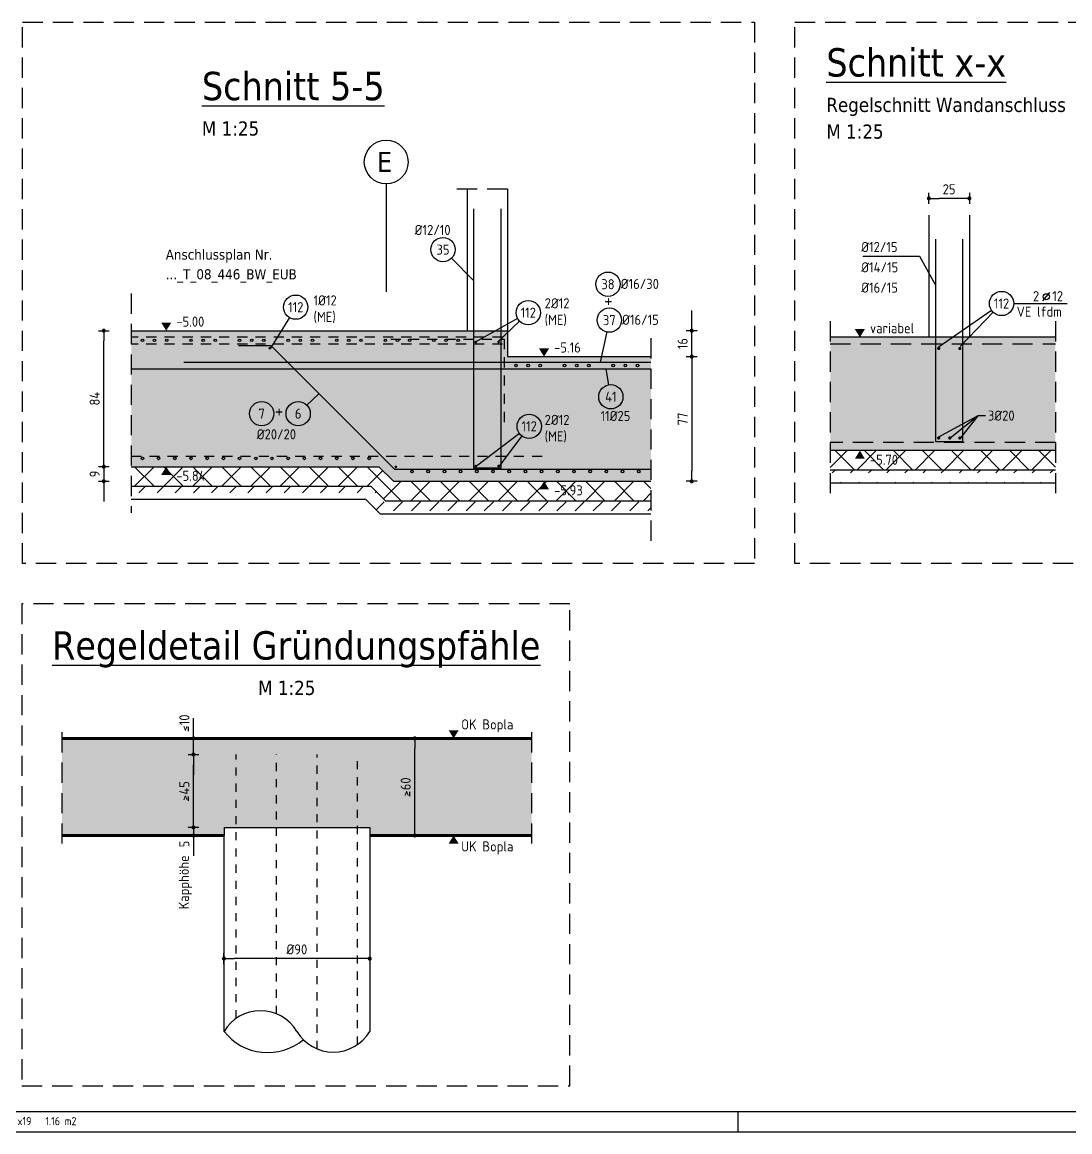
# Model space of a CAD drawing. Extents: x -21 to 93, y -36 to 68.
# Drawn here: x 1.66 to 14.6, y 0 to 13.71 of the extents above; entities that cross this region are included whole.
import ezdxf
from ezdxf.enums import TextEntityAlignment as Align

# ---------------------------------------------------------------- set-up
doc = ezdxf.new("R2010")
doc.units = 0
doc.header["$LTSCALE"] = 0.5
for name, pattern in [('AUSGEZOGEN', [1000.01, 1000, 0.01]), ('DASHED', [0.75, 0.5, -0.25]), ('GESTRICHELT', [0.75, 0.5, -0.25]), ('HIDDEN', [0.375, 0.25, -0.125]), ('HIDDEN2', [0.187, 0.125, -0.062]), ('STRICHLINIE', [0.75, 0.5, -0.25])]:
    doc.linetypes.add(name, pattern=pattern)
for name, color, linetype in [('ACHSEN', 7, 'Continuous'), ('AFU', 7, 'Continuous'), ('BETON', 7, 'Continuous'), ('DETAIL', 7, 'Continuous'), ('grau_mittel', 7, 'Continuous'), ('Gründungspfähle', 7, 'Continuous'), ('HILFE', 7, 'Continuous'), ('koten', 7, 'Continuous'), ('MASSE', 7, 'Continuous'), ('OBJEKT', 7, 'Continuous'), ('RAHMEN', 7, 'Continuous'), ('RND', 7, 'Continuous'), ('SFP_Achsen', 7, 'Continuous'), ('SFP_Dämmung', 7, 'Continuous'), ('SFP_Hilfe', 7, 'Continuous'), ('TEXT', 7, 'Continuous'), ('Verbau', 7, 'Continuous')]:
    doc.layers.add(name, color=color, linetype=linetype)
doc.styles.add('helv', font='tahoma.ttf')
doc.styles.add('txt', font='isocp.shx')
doc.linetypes.add('AFU_50K', pattern='A,0.15,["/",Standard,S=0.2,R=0,X=-0.01,Y=-0.1],0.07,["/",Standard,S=0.2,R=0,X=-0.01,Y=-0.1],0.15', length=0.37)
doc.linetypes.add('ZICKZACK', pattern='A,0.0001,-0.2,[131,ltypeshp.shx,S=0.2,R=0,X=-0.2,Y=0],-0.4,[131,ltypeshp.shx,S=0.2,R=180,X=0.2,Y=0],-0.2', length=0.8001)
doc.dimstyles.new('DOT_I', dxfattribs={"dimscale": 0.5, "dimtxt": 0.25, "dimasz": 0.25, "dimexe": 0.1, "dimexo": 0.3, "dimgap": 0.1, "dimtad": 1, "dimdec": 3, "dimzin": 3, "dimtxsty": 'txt', "dimblk": 'DOT', "dimblk1": 'DOT', "dimblk2": 'DOT', "dimsah": 1, "dimcen": 0.1, "dimse1": 1, "dimse2": 1, "dimazin": 0, "dimtfac": 1, "dimtdec": 4, "dimtix": 1, "dimtmove": 2, "dimatfit": 3, "dimfxl": 0, "dimtvp": 1, "dimtolj": 1, "dimtzin": 0, "dimarcsym": 0})

# ---------------------------------------------------------------- blocks, each defined once
blk = doc.blocks.new('DOT')
at = {"layer": 'MASSE', "color": 7, "linetype": 'Continuous'}
for p, q in [((0, 0), (-1, 0)), ((0, 0.54), (0, -0.54))]:
    blk.add_line(p, q, dxfattribs=at)
at = {"layer": 'MASSE', "color": 7, "linetype": 'Continuous', "const_width": 0.2}
blk.add_lwpolyline([(-0.1, 0, 1), (0.1, 0, 1)], format="xyb", close=True, dxfattribs=at)
blk = doc.blocks.new('*D35')
at = {"layer": 'Defpoints', "color": 0, "linetype": 'AUSGEZOGEN', "transparency": 16777216}
for p in [(12.856, 11.53), (12.856, 11.53), (13.356, 11.53)]:
    blk.add_point(p, dxfattribs=at)
at = {"layer": 'MASSE', "color": 0, "linetype": 'AUSGEZOGEN', "lineweight": -2, "transparency": 16777216}
blk.add_line((13.231, 11.53), (12.981, 11.53), dxfattribs=at)
at = {"layer": 'MASSE', "color": 0, "linetype": 'AUSGEZOGEN', "lineweight": -2, "transparency": 16777216, "xscale": 0.125, "yscale": 0.125, "zscale": 0.125, "rotation": 180}
blk.add_blockref('DOT', (12.856, 11.53), dxfattribs=at)
at = {"layer": 'MASSE', "color": 0, "linetype": 'AUSGEZOGEN', "lineweight": -2, "transparency": 16777216, "xscale": 0.125, "yscale": 0.125, "zscale": 0.125}
blk.add_blockref('DOT', (13.356, 11.53), dxfattribs=at)
at = {"layer": 'MASSE', "color": 0, "linetype": 'AUSGEZOGEN', "transparency": 16777216, "insert": (13.106, 11.643), "char_height": 0.125, "attachment_point": 5, "style": 'txt'}
blk.add_mtext('\\A1;25', dxfattribs=at)
blk = doc.blocks.new('okrd_u')
at = {"layer": 'koten', "color": 7, "linetype": 'Continuous'}
blk.add_solid([(-0.125, -0.202), (0.125, -0.202), (0, 0)], dxfattribs=at)
at = {"layer": 'koten', "style": 'txt'}
blk.add_attdef('OKRD', (0.25, -0.35), '', height=0.25, dxfattribs=at)
blk = doc.blocks.new('okrd_o')
at = {"layer": 'koten', "color": 7, "linetype": 'Continuous'}
blk.add_solid([(-0.125, 0.202), (0.125, 0.202), (0, 0)], dxfattribs=at)
at = {"layer": 'koten', "style": 'txt'}
blk.add_attdef('OKRD', (0.25, 0.1), '', height=0.25, dxfattribs=at)
blk = doc.blocks.new('RND_LEI')
at = {"layer": 'RND', "color": 7, "linetype": 'Continuous'}
blk.add_line((1.022, 0.066), (1.19, 0.27), dxfattribs=at)
for centre, radius in [((0, 0), 0.3), ((1.106, 0.168), 0.075)]:
    blk.add_circle(centre, radius, dxfattribs=at)
at = {"layer": 'RND', "color": 7, "linetype": 'Continuous', "style": 'txt'}
blk.add_attdef('ANZ', text='', height=0.25, dxfattribs=at).set_placement((0.931, 0.057), align=Align.RIGHT)
for tag, p in [('DUM', (1.253, 0.057)), ('ABSTD', (1.674, 0.057)), ('POSTXT', (0.374, -0.327))]:
    blk.add_attdef(tag, p, '', height=0.25, dxfattribs=at)
blk.add_attdef('POSL', text='', height=0.25, dxfattribs=at).set_placement((0, 0), align=Align.MIDDLE)
blk = doc.blocks.new('*D68')
at = {"layer": 'Defpoints', "color": 0, "linetype": 'AUSGEZOGEN', "transparency": 16777216}
for p in [(9.927, 9.896), (9.927, 9.896), (9.927, 9.576)]:
    blk.add_point(p, dxfattribs=at)
at = {"layer": 'MASSE', "color": 0, "linetype": 'AUSGEZOGEN', "lineweight": -2, "transparency": 16777216}
for p, q in [((9.927, 10.021), (9.927, 10.146)), ((9.927, 9.576), (9.927, 9.896)), ((9.927, 9.451), (9.927, 9.326))]:
    blk.add_line(p, q, dxfattribs=at)
at = {"layer": 'MASSE', "color": 0, "linetype": 'AUSGEZOGEN', "lineweight": -2, "transparency": 16777216, "xscale": 0.125, "yscale": 0.125, "zscale": 0.125}
for p, rotation in [((9.927, 9.896), 270), ((9.927, 9.576), 90)]:
    blk.add_blockref('DOT', p, dxfattribs=dict(at, rotation=rotation))
at = {"layer": 'MASSE', "color": 0, "linetype": 'AUSGEZOGEN', "transparency": 16777216, "insert": (9.814, 9.736), "char_height": 0.125, "attachment_point": 5, "rotation": 90, "style": 'txt'}
blk.add_mtext('\\A1;16', dxfattribs=at)
blk = doc.blocks.new('*D69')
at = {"layer": 'Defpoints', "color": 0, "linetype": 'AUSGEZOGEN', "transparency": 16777216}
for p in [(9.927, 9.576), (9.927, 8.036), (9.927, 8.036)]:
    blk.add_point(p, dxfattribs=at)
at = {"layer": 'MASSE', "color": 0, "linetype": 'AUSGEZOGEN', "lineweight": -2, "transparency": 16777216}
blk.add_line((9.927, 9.451), (9.927, 8.161), dxfattribs=at)
at = {"layer": 'MASSE', "color": 0, "linetype": 'AUSGEZOGEN', "lineweight": -2, "transparency": 16777216, "xscale": 0.125, "yscale": 0.125, "zscale": 0.125}
for p, rotation in [((9.927, 9.576), 90), ((9.927, 8.036), 270)]:
    blk.add_blockref('DOT', p, dxfattribs=dict(at, rotation=rotation))
at = {"layer": 'MASSE', "color": 0, "linetype": 'AUSGEZOGEN', "transparency": 16777216, "insert": (9.814, 8.806), "char_height": 0.125, "attachment_point": 5, "rotation": 90, "style": 'txt'}
blk.add_mtext('\\A1;77', dxfattribs=at)
blk = doc.blocks.new('*D70')
at = {"layer": 'Defpoints', "color": 0, "linetype": 'AUSGEZOGEN', "transparency": 16777216}
for p in [(2.666, 8.216), (2.666, 8.036), (2.666, 8.036)]:
    blk.add_point(p, dxfattribs=at)
at = {"layer": 'MASSE', "color": 0, "linetype": 'AUSGEZOGEN', "lineweight": -2, "transparency": 16777216}
for p, q in [((2.666, 8.341), (2.666, 8.466)), ((2.666, 8.216), (2.666, 8.036)), ((2.666, 7.911), (2.666, 7.786))]:
    blk.add_line(p, q, dxfattribs=at)
at = {"layer": 'MASSE', "color": 0, "linetype": 'AUSGEZOGEN', "lineweight": -2, "transparency": 16777216, "xscale": 0.125, "yscale": 0.125, "zscale": 0.125}
for p, rotation in [((2.666, 8.216), 270), ((2.666, 8.036), 90)]:
    blk.add_blockref('DOT', p, dxfattribs=dict(at, rotation=rotation))
at = {"layer": 'MASSE', "color": 0, "linetype": 'AUSGEZOGEN', "transparency": 16777216, "insert": (2.553, 8.126), "char_height": 0.125, "attachment_point": 5, "rotation": 90, "style": 'txt'}
blk.add_mtext('\\A1;9', dxfattribs=at)
blk = doc.blocks.new('*D71')
at = {"layer": 'Defpoints', "color": 0, "linetype": 'AUSGEZOGEN', "transparency": 16777216}
for p in [(2.666, 9.896), (2.666, 9.896), (2.666, 8.216)]:
    blk.add_point(p, dxfattribs=at)
at = {"layer": 'MASSE', "color": 0, "linetype": 'AUSGEZOGEN', "lineweight": -2, "transparency": 16777216}
blk.add_line((2.666, 8.341), (2.666, 9.771), dxfattribs=at)
at = {"layer": 'MASSE', "color": 0, "linetype": 'AUSGEZOGEN', "lineweight": -2, "transparency": 16777216, "xscale": 0.125, "yscale": 0.125, "zscale": 0.125}
for p, rotation in [((2.666, 9.896), 90), ((2.666, 8.216), 270)]:
    blk.add_blockref('DOT', p, dxfattribs=dict(at, rotation=rotation))
at = {"layer": 'MASSE', "color": 0, "linetype": 'AUSGEZOGEN', "transparency": 16777216, "insert": (2.553, 9.056), "char_height": 0.125, "attachment_point": 5, "rotation": 90, "style": 'txt'}
blk.add_mtext('\\A1;84', dxfattribs=at)
blk = doc.blocks.new('RND_HIN')
at = {"layer": 'RND', "color": 7, "linetype": 'Continuous'}
blk.add_circle((0, 0), 0.3, dxfattribs=at)
at = {"layer": 'RND', "color": 7, "linetype": 'Continuous', "style": 'txt'}
blk.add_attdef('POSI', text='', height=0.25, dxfattribs=at).set_placement((0, 0), align=Align.MIDDLE)
blk = doc.blocks.new('A0-19-0')
at = {"layer": 'RAHMEN', "color": 5}
blk.add_line((2, 0.5), (137.4, 0.5), dxfattribs=at)
at = {"layer": 'RAHMEN', "color": 7}
blk.add_line((21, 0), (21, 0.5), dxfattribs=at)
at = {"layer": 'RAHMEN'}
blk.add_line((0, 0), (137.9, 0), dxfattribs=at)
at = {"layer": 'RAHMEN', "color": 7, "style": 'txt'}
blk.add_text('DIN A0 + x19   1.16 m2', height=0.2, dxfattribs=at).set_placement((2.083, 0.164))
blk = doc.blocks.new('*D92')
at = {"layer": 'Defpoints', "color": 0, "linetype": 'AUSGEZOGEN', "transparency": 16777216}
for p in [(4.15, 2.14), (4.15, 2.14), (5.95, 2.14)]:
    blk.add_point(p, dxfattribs=at)
at = {"layer": 'MASSE', "color": 0, "linetype": 'AUSGEZOGEN', "lineweight": -2, "transparency": 16777216}
blk.add_line((5.825, 2.14), (4.275, 2.14), dxfattribs=at)
at = {"layer": 'MASSE', "color": 0, "linetype": 'AUSGEZOGEN', "lineweight": -2, "transparency": 16777216, "xscale": 0.125, "yscale": 0.125, "zscale": 0.125, "rotation": 180}
blk.add_blockref('DOT', (4.15, 2.14), dxfattribs=at)
at = {"layer": 'MASSE', "color": 0, "linetype": 'AUSGEZOGEN', "lineweight": -2, "transparency": 16777216, "xscale": 0.125, "yscale": 0.125, "zscale": 0.125}
blk.add_blockref('DOT', (5.95, 2.14), dxfattribs=at)
at = {"layer": 'MASSE', "color": 0, "linetype": 'AUSGEZOGEN', "lineweight": 70, "transparency": 16777216, "insert": (5.05, 2.253), "char_height": 0.125, "attachment_point": 5, "style": 'txt'}
blk.add_mtext('\\A1;%%C90', dxfattribs=at)
blk = doc.blocks.new('*D93')
at = {"layer": 'Defpoints', "color": 0, "linetype": 'AUSGEZOGEN', "transparency": 16777216}
for p in [(6.506, 4.86), (6.506, 4.86), (6.506, 3.66)]:
    blk.add_point(p, dxfattribs=at)
at = {"layer": 'MASSE', "color": 0, "linetype": 'AUSGEZOGEN', "lineweight": -2, "transparency": 16777216}
blk.add_line((6.506, 3.785), (6.506, 4.735), dxfattribs=at)
at = {"layer": 'MASSE', "color": 0, "linetype": 'AUSGEZOGEN', "lineweight": -2, "transparency": 16777216, "xscale": 0.125, "yscale": 0.125, "zscale": 0.125}
for p, rotation in [((6.506, 4.86), 90), ((6.506, 3.66), 270)]:
    blk.add_blockref('DOT', p, dxfattribs=dict(at, rotation=rotation))
at = {"layer": 'MASSE', "color": 0, "linetype": 'AUSGEZOGEN', "transparency": 16777216, "insert": (6.393, 4.26), "char_height": 0.125, "attachment_point": 5, "rotation": 90, "style": 'txt'}
blk.add_mtext('\\A1;>60', dxfattribs=at)
blk = doc.blocks.new('*D94')
at = {"layer": 'Defpoints', "color": 0, "linetype": 'AUSGEZOGEN', "transparency": 16777216}
for p in [(3.774, 3.76), (3.774, 3.66), (3.774, 3.66)]:
    blk.add_point(p, dxfattribs=at)
at = {"layer": 'MASSE', "color": 0, "linetype": 'AUSGEZOGEN', "lineweight": -2, "transparency": 16777216}
for p, q in [((3.774, 3.885), (3.774, 4.01)), ((3.774, 3.76), (3.774, 3.66)), ((3.774, 3.535), (3.774, 3.41))]:
    blk.add_line(p, q, dxfattribs=at)
at = {"layer": 'MASSE', "color": 0, "linetype": 'AUSGEZOGEN', "lineweight": -2, "transparency": 16777216, "xscale": 0.125, "yscale": 0.125, "zscale": 0.125}
for p, rotation in [((3.774, 3.76), 270), ((3.774, 3.66), 90)]:
    blk.add_blockref('DOT', p, dxfattribs=dict(at, rotation=rotation))
at = {"layer": 'MASSE', "color": 0, "linetype": 'AUSGEZOGEN', "transparency": 16777216, "insert": (3.661, 3.555), "char_height": 0.125, "attachment_point": 5, "rotation": 90, "style": 'txt'}
blk.add_mtext('\\A1;5', dxfattribs=at)
blk = doc.blocks.new('*D95')
at = {"layer": 'Defpoints', "color": 0, "linetype": 'AUSGEZOGEN', "transparency": 16777216}
for p in [(3.774, 4.66), (3.774, 4.66), (3.774, 3.76)]:
    blk.add_point(p, dxfattribs=at)
at = {"layer": 'MASSE', "color": 0, "linetype": 'AUSGEZOGEN', "lineweight": -2, "transparency": 16777216}
blk.add_line((3.774, 3.885), (3.774, 4.535), dxfattribs=at)
at = {"layer": 'MASSE', "color": 0, "linetype": 'AUSGEZOGEN', "lineweight": -2, "transparency": 16777216, "xscale": 0.125, "yscale": 0.125, "zscale": 0.125}
for p, rotation in [((3.774, 4.66), 90), ((3.774, 3.76), 270)]:
    blk.add_blockref('DOT', p, dxfattribs=dict(at, rotation=rotation))
at = {"layer": 'MASSE', "color": 0, "linetype": 'AUSGEZOGEN', "transparency": 16777216, "insert": (3.661, 4.21), "char_height": 0.125, "attachment_point": 5, "rotation": 90, "style": 'txt'}
blk.add_mtext('\\A1;>45', dxfattribs=at)
blk = doc.blocks.new('*D96')
at = {"layer": 'Defpoints', "color": 0, "linetype": 'AUSGEZOGEN', "transparency": 16777216}
for p in [(3.774, 4.86), (3.774, 4.86), (3.774, 4.66)]:
    blk.add_point(p, dxfattribs=at)
at = {"layer": 'MASSE', "color": 0, "linetype": 'AUSGEZOGEN', "lineweight": -2, "transparency": 16777216}
for p, q in [((3.774, 4.985), (3.774, 5.11)), ((3.774, 4.66), (3.774, 4.86)), ((3.774, 4.535), (3.774, 4.41))]:
    blk.add_line(p, q, dxfattribs=at)
at = {"layer": 'MASSE', "color": 0, "linetype": 'AUSGEZOGEN', "lineweight": -2, "transparency": 16777216, "xscale": 0.125, "yscale": 0.125, "zscale": 0.125}
for p, rotation in [((3.774, 4.86), 270), ((3.774, 4.66), 90)]:
    blk.add_blockref('DOT', p, dxfattribs=dict(at, rotation=rotation))
at = {"layer": 'MASSE', "color": 0, "linetype": 'AUSGEZOGEN', "transparency": 16777216, "insert": (3.661, 5.05), "char_height": 0.125, "attachment_point": 5, "rotation": 90, "style": 'txt'}
blk.add_mtext('\\A1;<10', dxfattribs=at)

msp = doc.modelspace()

# ---------------------------------------------------------------- hatches: boundary and pattern name
at = {"layer": 'grau_mittel', "linetype": 'AUSGEZOGEN'}
msp.add_hatch(color=61, dxfattribs=at).paths.add_polyline_path([(6.06333, 8.21555), (6.24333, 8.03555), (9.42355, 8.03555), (9.42355, 9.57555), (7.65333, 9.57555), (7.65333, 9.89555), (7.15333, 9.89555), (3.00444, 9.89555), (3.00444, 8.21555)])
at = {"layer": 'grau_mittel'}
for points in [[(13.35611, 9.81431), (12.85611, 9.81431), (11.63742, 9.81431), (11.63742, 8.41431), (14.41826, 8.41431), (14.41826, 9.81431)], [(7.95039, 3.66009), (7.95039, 4.86009), (2.15039, 4.86009), (2.15039, 3.66009), (4.15039, 3.66009), (4.15039, 3.76009), (5.95039, 3.76009), (5.95039, 3.66009)]]:
    msp.add_hatch(color=61, dxfattribs=at).paths.add_polyline_path(points)
at = {"layer": 'SFP_Dämmung', "linetype": 'AUSGEZOGEN'}
h = msp.add_hatch(dxfattribs=at)
h.set_pattern_fill('ANSI37', color=171, scale=0.08, angle=-180, style=0, double=1)
h.set_pattern_definition([(225, (-83.41687, 35.64067), (0.1796051, -0.1796051), []), (315, (-83.41687, 35.64067), (0.1796051, 0.1796051), [])])
h.paths.add_polyline_path([(14.41826, 8.17431), (14.41826, 8.41431), (11.63742, 8.41431), (11.63742, 8.17431)])
h.paths.add_polyline_path([(12.11642, 8.20956), (12.63324, 8.20956), (12.63324, 8.39449), (12.11642, 8.39449)], flags=24)
h = msp.add_hatch(dxfattribs=at)
h.set_pattern_fill('ANSI37', color=171, scale=0.08, angle=-180, style=0, double=1)
h.set_pattern_definition([(225, (-13.17782, 3.96435), (0.179605, -0.179605), []), (315, (-13.17782, 3.96435), (0.179605, 0.179605), [])])
h.paths.add_polyline_path([(3.00444, 8.21555), (3.00444, 7.97555), (5.96392, 7.97555), (6.14392, 7.79555), (9.42355, 7.79555), (9.42355, 8.03555), (6.24333, 8.03555), (6.06333, 8.21555)])
h.paths.add_polyline_path([(3.5514, 8.01221), (3.97274, 8.01221), (3.97274, 8.18872), (3.5514, 8.18872)], flags=24)
h.paths.add_polyline_path([(8.21703, 7.83107), (8.63196, 7.83107), (8.63196, 8.00902), (8.21703, 8.00902)], flags=24)
at = {"layer": 'SFP_Hilfe', "linetype": 'AUSGEZOGEN'}
h = msp.add_hatch(dxfattribs=at)
h.set_pattern_fill('DASH', color=171, scale=0.05, angle=-135, double=1)
h.set_pattern_definition([(225, (-83.41687, 35.64067), (-2e-16, -0.2245064), [0.15875, -0.15875])])
h.paths.add_polyline_path([(14.41826, 8.17431), (11.63742, 8.17431), (11.63742, 8.01431), (14.41826, 8.01431)])
h = msp.add_hatch(dxfattribs=at)
h.set_pattern_fill('DASH', color=171, scale=0.05, angle=-135, double=1)
h.set_pattern_definition([(225, (-13.17782, 3.96435), (-2e-16, -0.2245064), [0.15875, -0.15875])])
h.paths.add_polyline_path([(5.96392, 7.97555), (3.00444, 7.97555), (3.00444, 7.81555), (5.89764, 7.81555), (6.07764, 7.63555), (9.42355, 7.63555), (9.42355, 7.79555), (6.14392, 7.79555)])

# ---------------------------------------------------------------- linework, layer by layer
at = {"layer": 'ACHSEN', "color": 140, "linetype": 'AUSGEZOGEN'}
msp.add_line((6.15333, 11.70901), (6.15333, 10.37554), dxfattribs=at)
at = {"layer": 'AFU', "color": 8, "linetype": 'AFU_50K'}
for p, q in [((7.15333, 9.89555), (7.65333, 9.89555)), ((13.35611, 9.81431), (12.85611, 9.81431))]:
    msp.add_line(p, q, dxfattribs=at)
at = {"layer": 'BETON', "color": 6, "linetype": 'AUSGEZOGEN'}
for p, q in [((7.15333, 11.64891), (7.15333, 9.89555)), ((7.65333, 11.64891), (7.65333, 9.57555)), ((12.85611, 11.32431), (12.85611, 9.81431)), ((13.35611, 11.32431), (13.35611, 9.81431)), ((3.00444, 9.89555), (7.15333, 9.89555)), ((12.85611, 9.81431), (11.63742, 9.81431)), ((14.41826, 9.81431), (13.35611, 9.81431)), ((7.65333, 9.57555), (9.42355, 9.57555)), ((14.41826, 8.41431), (11.63742, 8.41431)), ((3.00444, 8.21555), (6.06333, 8.21555)), ((6.24333, 8.03555), (6.06333, 8.21555)), ((6.24333, 8.03555), (9.42355, 8.03555)), ((4.15039, 3.76009), (4.15039, 3.66009)), ((5.95039, 3.76009), (5.95039, 3.66009))]:
    msp.add_line(p, q, dxfattribs=at)
at = {"layer": 'BETON', "color": 6, "linetype": 'AUSGEZOGEN', "lineweight": 70}
for p, q in [((7.95039, 4.86009), (2.15039, 4.86009)), ((2.15039, 3.66009), (4.15039, 3.66009)), ((7.95039, 3.66009), (5.95039, 3.66009))]:
    msp.add_line(p, q, dxfattribs=at)
at = {"layer": 'DETAIL', "color": 102, "linetype": 'STRICHLINIE'}
for points in [[(1.66323, 7.02047), (1.66323, 13.70657), (10.702, 13.70657), (10.702, 7.02047)], [(11.202, 7.02047), (11.202, 13.70657), (15.38627, 13.70657), (15.38627, 7.02047)], [(1.65259, 6.52058), (1.65259, 0.56935), (8.42159, 0.56935), (8.42159, 6.52058)]]:
    msp.add_lwpolyline(points, close=True, dxfattribs=at)
at = {"layer": 'Gründungspfähle', "color": 171, "linetype": 'AUSGEZOGEN'}
for p, q in [((4.15039, 1.23965), (4.15039, 3.66009)), ((5.95039, 3.66009), (5.95039, 1.23965))]:
    msp.add_line(p, q, dxfattribs=at)
at = {"layer": 'HILFE', "color": 102, "linetype": 'AUSGEZOGEN'}
for p, q in [((12.03866, 10.81707), (12.74034, 10.81707)), ((12.74034, 10.81707), (12.93611, 10.45694)), ((13.46136, 8.84319), (12.96724, 8.57571)), ((13.11731, 8.57322), (13.46136, 8.84319)), ((13.46136, 8.84319), (13.2462, 8.57156)), ((13.55423, 8.84319), (13.46136, 8.84319)), ((14.41826, 8.17431), (11.63742, 8.17431)), ((3.00444, 7.97555), (5.96392, 7.97555)), ((6.14392, 7.79555), (5.96392, 7.97555)), ((14.41826, 8.01431), (11.63742, 8.01431)), ((3.00444, 7.81555), (5.89764, 7.81555)), ((6.07764, 7.63555), (5.89764, 7.81555)), ((6.14392, 7.79555), (9.42355, 7.79555)), ((6.07764, 7.63555), (9.42355, 7.63555))]:
    msp.add_line(p, q, dxfattribs=at)
at = {"layer": 'MASSE', "color": 7, "linetype": 'AUSGEZOGEN'}
for p, q in [((3.70935, 5.00108), (3.70935, 4.94731)), ((3.70935, 4.14098), (3.70935, 4.08722)), ((6.44139, 4.19921), (6.44139, 4.14544))]:
    msp.add_line(p, q, dxfattribs=at)
at = {"layer": 'OBJEKT', "color": 6, "linetype": 'ZICKZACK', "ltscale": 0.1}
msp.add_line((4.15039, 3.76009), (5.95039, 3.76009), dxfattribs=at)
at = {"layer": 'RND', "color": 102, "linetype": 'AUSGEZOGEN'}
for p, q in [((6.96068, 10.79146), (7.23333, 10.51751)), ((13.63033, 10.14592), (12.97161, 9.68852)), ((4.95748, 10.0587), (4.72329, 9.67933)), ((7.77692, 10.0452), (7.25983, 9.75633)), ((7.80003, 10.01409), (7.53346, 9.75633)), ((13.64983, 10.1231), (13.24441, 9.69942)), ((8.87737, 9.87983), (8.7963, 9.50555)), ((8.903, 9.2273), (8.87024, 9.4222)), ((5.17487, 8.97516), (5.32259, 9.11615)), ((7.79982, 8.62466), (7.26783, 8.22391)), ((7.82933, 8.59514), (7.54946, 8.22391))]:
    msp.add_line(p, q, dxfattribs=at)
at = {"layer": 'RND', "color": 7, "linetype": 'AUSGEZOGEN'}
msp.add_line((13.90354, 10.23147), (14.56354, 10.23147), dxfattribs=at)
at = {"layer": 'RND', "color": 1, "linetype": 'AUSGEZOGEN'}
for points in [[(7.23333, 11.40049), (7.23333, 8.20049), (7.57333, 8.20049), (7.57333, 11.40049)], [(12.93611, 11.02807), (12.93611, 8.52807), (13.27611, 8.52807), (13.27611, 11.02807)], [(4.3274, 9.71134), (4.7274, 9.71134), (6.25475, 8.18398), (9.42355, 8.18398)], [(3.65333, 9.50555), (9.42355, 9.50555)], [(9.42355, 9.4222), (3.00444, 9.4222)]]:
    msp.add_lwpolyline(points, dxfattribs=at)
at = {"layer": 'RND', "color": 1, "linetype": 'HIDDEN'}
for points in [[(7.58977, 9.81555), (3.00444, 9.81555)], [(6.20956, 9.79267), (7.60956, 9.79267), (7.60956, 8.69267)], [(7.58977, 9.72757), (3.00444, 9.72757)], [(3.00444, 8.34555), (8.15333, 8.34555)]]:
    msp.add_lwpolyline(points, dxfattribs=at)
at = {"layer": 'RND', "color": 7, "linetype": 'AUSGEZOGEN'}
for points, const_width in [([(7.25183, 9.75633, 1), (7.26783, 9.75633, 1)], 0.016), ([(7.53346, 9.75633, 1), (7.54946, 9.75633, 1)], 0.016), ([(4.70729, 9.67933, 1), (4.72329, 9.67933, 1)], 0.016), ([(12.96724, 9.67634, 1), (12.98724, 9.67634, 1)], 0.02), ([(13.22845, 9.67634, 1), (13.24845, 9.67634, 1)], 0.02), ([(12.96724, 8.57016, 1), (12.98724, 8.57016, 1)], 0.02), ([(13.10334, 8.57016, 1), (13.12334, 8.57016, 1)], 0.02), ([(13.22845, 8.57016, 1), (13.24845, 8.57016, 1)], 0.02), ([(6.26453, 8.21297, 1), (6.28053, 8.21297, 1)], 0.016), ([(7.25183, 8.22391, 1), (7.26783, 8.22391, 1)], 0.016), ([(7.53346, 8.22391, 1), (7.54946, 8.22391, 1)], 0.016)]:
    msp.add_lwpolyline(points, format="xyb", close=True, dxfattribs=dict(at, const_width=const_width))
at = {"layer": 'RND', "color": 7, "linetype": 'GESTRICHELT'}
for points in [[(11.63742, 9.73431), (14.41826, 9.73431)], [(14.41826, 8.51431), (11.63742, 8.51431)]]:
    msp.add_lwpolyline(points, dxfattribs=at)
at = {"layer": 'RND', "color": 1, "linetype": 'HIDDEN2'}
for points in [[(4.30039, 1.40062), (4.30039, 4.66009)], [(4.79739, 1.45653), (4.79739, 4.66009)], [(5.30148, 1.02355), (5.30148, 4.66009)], [(5.80039, 1.07867), (5.80039, 4.66009)]]:
    msp.add_lwpolyline(points, dxfattribs=at)
at = {"layer": 'RND', "color": 7, "linetype": 'AUSGEZOGEN'}
for centre in [(3.14275, 9.77657), (3.44275, 9.77657), (3.74275, 9.77657), (4.04275, 9.77657), (4.34275, 9.77657), (4.64275, 9.77657), (4.94275, 9.77657), (5.24275, 9.77657), (5.54275, 9.77657), (5.84275, 9.77657), (6.14275, 9.77657), (6.44275, 9.77657), (6.74275, 9.77657), (7.04275, 9.77657), (7.75665, 9.46657), (8.05665, 9.46657), (8.35665, 9.46657), (8.65665, 9.46657), (8.95665, 9.46657), (9.25665, 9.46657), (3.14275, 8.31831), (3.34275, 8.31831), (3.54275, 8.31831), (3.74275, 8.31831), (3.94275, 8.31831), (4.14275, 8.31831), (4.34275, 8.31831), (4.54275, 8.31831), (4.74275, 8.31831), (4.94275, 8.31831), (5.14275, 8.31831), (5.34275, 8.31831), (5.54275, 8.31831), (5.74275, 8.31831), (5.94275, 8.31831), (6.47268, 8.15674), (6.67268, 8.15674), (6.87268, 8.15674), (7.07268, 8.15674), (7.27268, 8.15674), (7.47268, 8.15674), (7.67268, 8.15674), (7.87268, 8.15674), (8.07268, 8.15674), (8.27268, 8.15674), (8.47268, 8.15674), (8.67268, 8.15674), (8.87268, 8.15674), (9.07268, 8.15674), (9.27268, 8.15674)]:
    msp.add_circle(centre, 0.016, dxfattribs=at)
at = {"layer": 'RND', "color": 102, "linetype": 'AUSGEZOGEN'}
for centre in [(3.29275, 9.77657), (3.89275, 9.77657), (4.49275, 9.77657), (5.09275, 9.77657), (5.69275, 9.77657), (6.29275, 9.77657), (6.89275, 9.77657), (7.90665, 9.46657), (8.50665, 9.46657), (9.10665, 9.46657)]:
    msp.add_circle(centre, 0.016, dxfattribs=at)
at = {"layer": 'SFP_Achsen', "color": 7, "linetype": 'AUSGEZOGEN'}
msp.add_circle((6.15333, 11.97949), 0.27048, dxfattribs=at)
at = {"layer": 'SFP_Hilfe', "color": 102, "linetype": 'DASHED'}
for p, q in [((7.0258, 11.64891), (7.77214, 11.64891)), ((3.00444, 10.35358), (3.00444, 7.64522)), ((11.63742, 10.01273), (11.63742, 7.83515)), ((14.41826, 10.01273), (14.41826, 7.83515)), ((9.42355, 9.80149), (9.42355, 7.24195)), ((2.15039, 3.56009), (2.15039, 4.96009)), ((7.95039, 3.56009), (7.95039, 4.96009))]:
    msp.add_line(p, q, dxfattribs=at)
at = {"layer": 'Verbau', "color": 171}
for centre, radius, start, end in [((4.60039, 0.9707), 0.52424, 30.864818, 149.135182), ((4.68963, 1.66588), 0.68735, 218.324366, 309.81071), ((5.50039, 1.50859), 0.52424, 210.864818, 329.135182)]:
    msp.add_arc(centre, radius, start, end, dxfattribs=at)

# ---------------------------------------------------------------- block references
at = {"layer": 'koten', "color": 1, "linetype": 'AUSGEZOGEN', "xscale": 0.5, "yscale": 0.5, "zscale": 0.5}
msp.add_blockref('okrd_o', (3.43707, 9.89555), dxfattribs=at).add_auto_attribs({'OKRD': '-5.00'})
at = {"layer": 'koten', "color": 7, "linetype": 'DASHED', "xscale": 0.5, "yscale": 0.5, "zscale": 0.5}
msp.add_blockref('okrd_o', (12.00349, 9.81431), dxfattribs=at).add_auto_attribs({'OKRD': 'variabel'})
at = {"layer": 'koten', "color": 7, "linetype": 'AUSGEZOGEN', "xscale": 0.5, "yscale": 0.5, "zscale": 0.5}
for name, p, values in [('okrd_o', (8.10294, 9.57555), {'OKRD': '-5.16'}), ('okrd_u', (12.00349, 8.41431), {'OKRD': '-5.70'}), ('okrd_u', (3.43707, 8.21555), {'OKRD': '-5.84'}), ('okrd_u', (8.10294, 8.03555), {'OKRD': '-5.93'})]:
    msp.add_blockref(name, p, dxfattribs=at).add_auto_attribs(values)
at = {"layer": 'koten', "color": 7}
ref = msp.add_blockref('okrd_u', (6.98647, 4.86009), dxfattribs=dict(at, xscale=-0.5, yscale=0.5, zscale=0.5, rotation=180))
ref.add_attrib('OKRD', 'OK Bopla', (7.07996, 4.97001), dxfattribs={"layer": '0', "color": 0, "linetype": 'ByBlock', "height": 0.125, "style": 'txt'})
ref = msp.add_blockref('okrd_u', (6.98647, 3.66009), dxfattribs=dict(at, xscale=0.5, yscale=0.5, zscale=0.5))
ref.add_attrib('OKRD', 'UK Bopla', (7.07996, 3.46267), dxfattribs={"layer": '0', "color": 0, "linetype": 'ByBlock', "height": 0.125, "style": 'txt'})
at = {"layer": 'RAHMEN', "color": 7, "linetype": 'AUSGEZOGEN', "xscale": 0.5, "yscale": 0.5, "zscale": 0.5}
msp.add_blockref('A0-19-0', (0, 0), dxfattribs=at)
at = {"layer": 'RND', "color": 7, "linetype": 'AUSGEZOGEN', "xscale": 0.5, "yscale": 0.5, "zscale": 0.5}
for name, p, values in [('RND_HIN', (6.85487, 10.89777), {'POSI': '35'}), ('RND_HIN', (8.89265, 10.46995), {'POSI': '38'}), ('RND_HIN', (5.03627, 10.18633), {'POSI': '112'}), ('RND_LEI', (13.75354, 10.23147), {'POSL': '112', 'DUM': '12', 'ANZ': '2', 'POSTXT': 'VE lfdm'}), ('RND_HIN', (7.90787, 10.11836), {'POSI': '112'}), ('RND_HIN', (8.90912, 10.02643), {'POSI': '37'}), ('RND_HIN', (8.92787, 9.07937), {'POSI': '41'}), ('RND_HIN', (4.61501, 8.87162), {'POSI': '7'}), ('RND_HIN', (5.06637, 8.8716), {'POSI': '6'}), ('RND_HIN', (7.91963, 8.71491), {'POSI': '112'})]:
    msp.add_blockref(name, p, dxfattribs=at).add_auto_attribs(values)

# ---------------------------------------------------------------- texts
at = {"layer": 'SFP_Achsen', "color": 6, "linetype": 'AUSGEZOGEN', "style": 'helv'}
msp.add_text('E', height=0.25, dxfattribs=at).set_placement((6.03928, 11.85511))
at = {"layer": 'TEXT', "color": 5, "linetype": 'AUSGEZOGEN', "style": 'helv'}
for s, p in [('%%uSchnitt x-x', (11.58937, 13.03522)), ('%%uSchnitt 5-5', (3.87768, 12.74338)), ('%%URegeldetail Gründungspfähle', (2.02778, 5.83353))]:
    msp.add_text(s, height=0.35, dxfattribs=at).set_placement(p)
at = {"layer": 'TEXT', "color": 1, "linetype": 'AUSGEZOGEN'}
for s, style, p in [('Regelschnitt Wandanschluss', 'helv', (11.58937, 12.59772)), ('M 1:25', 'helv', (3.87768, 12.30588)), ('M 1:25', 'helv', (11.58937, 12.26815)), ('+', 'txt', (8.84503, 10.18599)), ('+', 'txt', (4.77745, 8.82202)), ('M 1:25', 'helv', (4.57191, 5.39603))]:
    msp.add_text(s, height=0.175, dxfattribs=dict(at, style=style)).set_placement(p)
at = {"layer": 'TEXT', "color": 7, "linetype": 'AUSGEZOGEN'}
for s, style, p in [('%%C12/10', 'txt', (6.5047, 11.07711)), ('%%C12/15', 'txt', (12.02037, 10.86719)), ('Anschlussplan Nr.', 'helv', (3.43093, 10.7737)), ('%%C14/15', 'txt', (12.02037, 10.61642)), ('..._T_08_446_BW_EUB', 'helv', (3.43093, 10.53003)), ('%%C16/30', 'txt', (9.05013, 10.41141)), ('%%C16/15', 'txt', (12.02037, 10.36565)), ('1%%C12', 'txt', (5.25595, 10.20768)), ('2%%C12', 'txt', (8.11055, 10.17153)), ('(ME)', 'txt', (5.25595, 10.00368)), ('(ME)', 'txt', (8.11055, 9.96753)), ('%%C16/15', 'txt', (9.06659, 9.9679)), ('3%%C20', 'txt', (13.58502, 8.78447)), ('2%%C12', 'txt', (8.11055, 8.73161)), ('11%%C25', 'txt', (8.80109, 8.77989)), ('%%C20/20', 'txt', (4.55486, 8.5537)), ('(ME)', 'txt', (8.11055, 8.5276))]:
    msp.add_text(s, height=0.125, dxfattribs=dict(at, style=style)).set_placement(p)
at = {"layer": 'TEXT', "color": 7, "linetype": 'AUSGEZOGEN', "lineweight": 70, "style": 'txt'}
msp.add_text('Kapphöhe', height=0.125, rotation=90, dxfattribs=at).set_placement((3.71695, 2.74821))

# ---------------------------------------------------------------- dimensions: what is measured, and where the dimension line sits
at = {"layer": 'MASSE', "color": 7, "linetype": 'AUSGEZOGEN'}
dim = msp.add_linear_dim(base=(12.85611, 11.53036), p1=(13.35611, 11.53036), p2=(12.85611, 11.53036), dimstyle='DOT_I', override={"dimdec": 0, "dimlfac": 50}, dxfattribs=at)
dim.commit()
dim.dimension.update_dxf_attribs({"geometry": '*D35', "text_midpoint": (13.10611, 11.64287)})
for base, p1, p2, picture, middle in [((9.92685, 9.89555), (9.92685, 9.57555), (9.92685, 9.89555), '*D68', (9.81435, 9.73555)), ((2.66585, 9.89555), (2.66585, 8.21555), (2.66585, 9.89555), '*D71', (2.55335, 9.05555)), ((9.92685, 8.03555), (9.92685, 9.57555), (9.92685, 8.03555), '*D69', (9.81435, 8.80555)), ((2.66585, 8.03555), (2.66585, 8.21555), (2.66585, 8.03555), '*D70', (2.55335, 8.12555))]:
    dim = msp.add_linear_dim(base=base, p1=p1, p2=p2, angle=90, dimstyle='DOT_I', override={"dimdec": 0, "dimlfac": 50}, dxfattribs=at)
    dim.commit()
    dim.dimension.update_dxf_attribs({"geometry": picture, "text_midpoint": middle})
dim = msp.add_linear_dim(base=(3.77363, 4.86009), p1=(3.77363, 4.66009), p2=(3.77363, 4.86009), angle=90, text='<<>', dimstyle='DOT_I', override={"dimdec": 0, "dimlfac": 50}, dxfattribs=at)
dim.commit()
dim.dimension.update_dxf_attribs({"geometry": '*D96', "text_midpoint": (3.66113, 5.04953), "dimtype": 160})
for base, p1, p2, picture, middle in [((6.50567, 4.86009), (6.50567, 3.66009), (6.50567, 4.86009), '*D93', (6.39317, 4.26009)), ((3.77363, 4.66009), (3.77363, 3.76009), (3.77363, 4.66009), '*D95', (3.66113, 4.21009))]:
    dim = msp.add_linear_dim(base=base, p1=p1, p2=p2, angle=90, text='><>', dimstyle='DOT_I', override={"dimdec": 0, "dimlfac": 50}, dxfattribs=at)
    dim.commit()
    dim.dimension.update_dxf_attribs({"geometry": picture, "text_midpoint": middle})
dim = msp.add_linear_dim(base=(3.77363, 3.66009), p1=(3.77363, 3.76009), p2=(3.77363, 3.66009), angle=90, dimstyle='DOT_I', override={"dimdec": 0, "dimlfac": 50}, dxfattribs=at)
dim.commit()
dim.dimension.update_dxf_attribs({"geometry": '*D94', "text_midpoint": (3.66113, 3.55506), "dimtype": 160})
at = {"layer": 'MASSE', "color": 7, "linetype": 'AUSGEZOGEN', "lineweight": 70}
dim = msp.add_linear_dim(base=(4.15039, 2.14028), p1=(5.95039, 2.14028), p2=(4.15039, 2.14028), text='%%C<>', dimstyle='DOT_I', override={"dimdec": 0, "dimlfac": 50}, dxfattribs=at)
dim.commit()
dim.dimension.update_dxf_attribs({"geometry": '*D92', "text_midpoint": (5.05039, 2.25278)})

doc.saveas('drawing.dxf')
